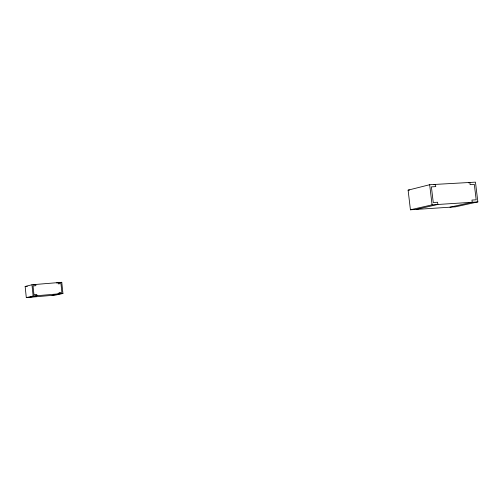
<?xml version="1.0" encoding="UTF-8"?>
<svg xmlns="http://www.w3.org/2000/svg" width="503" height="503" viewBox="0 0 503 503"><rect width="100%" height="100%" fill="white"/><g stroke="black" fill="none" stroke-linecap="round" stroke-linejoin="round"><path stroke-width="0.75" d="M408.109 190.14L429.675 184.72L475.467 182.149L477.85 201.91L455.511 206.834L410.423 209.789L408.109 190.14L409.536 190.059M25.15 286.471L31.972 284.755L61.762 282.302L62.932 293.482L55.758 295.06L26.301 297.606L25.15 286.471L27.376 286.282M433.995 184.764L435.491 184.394L435.755 186.619L431.398 186.871L433.253 202.514L437.61 202.237L437.88 204.47L416.144 209.411M33.67 284.962L35.726 284.447L35.858 285.698L33.041 285.93L33.953 294.708L36.769 294.469L36.895 295.72L30.017 297.286M468.356 182.822L469.833 182.463L470.098 184.664L474.329 184.419L476.178 199.804L471.952 200.068L472.216 202.269L449.959 207.198M56.644 282.956L58.071 282.611L58.197 283.849L60.97 283.623L61.875 292.318L59.109 292.551L59.241 293.796L52.105 295.374M58.901 282.994L61.762 282.302M410.423 209.789L432.064 204.847L477.85 201.91M26.301 297.606L33.141 296.047L62.932 293.482M429.675 184.72L432.064 204.847M31.972 284.755L33.141 296.047"/></g></svg>
